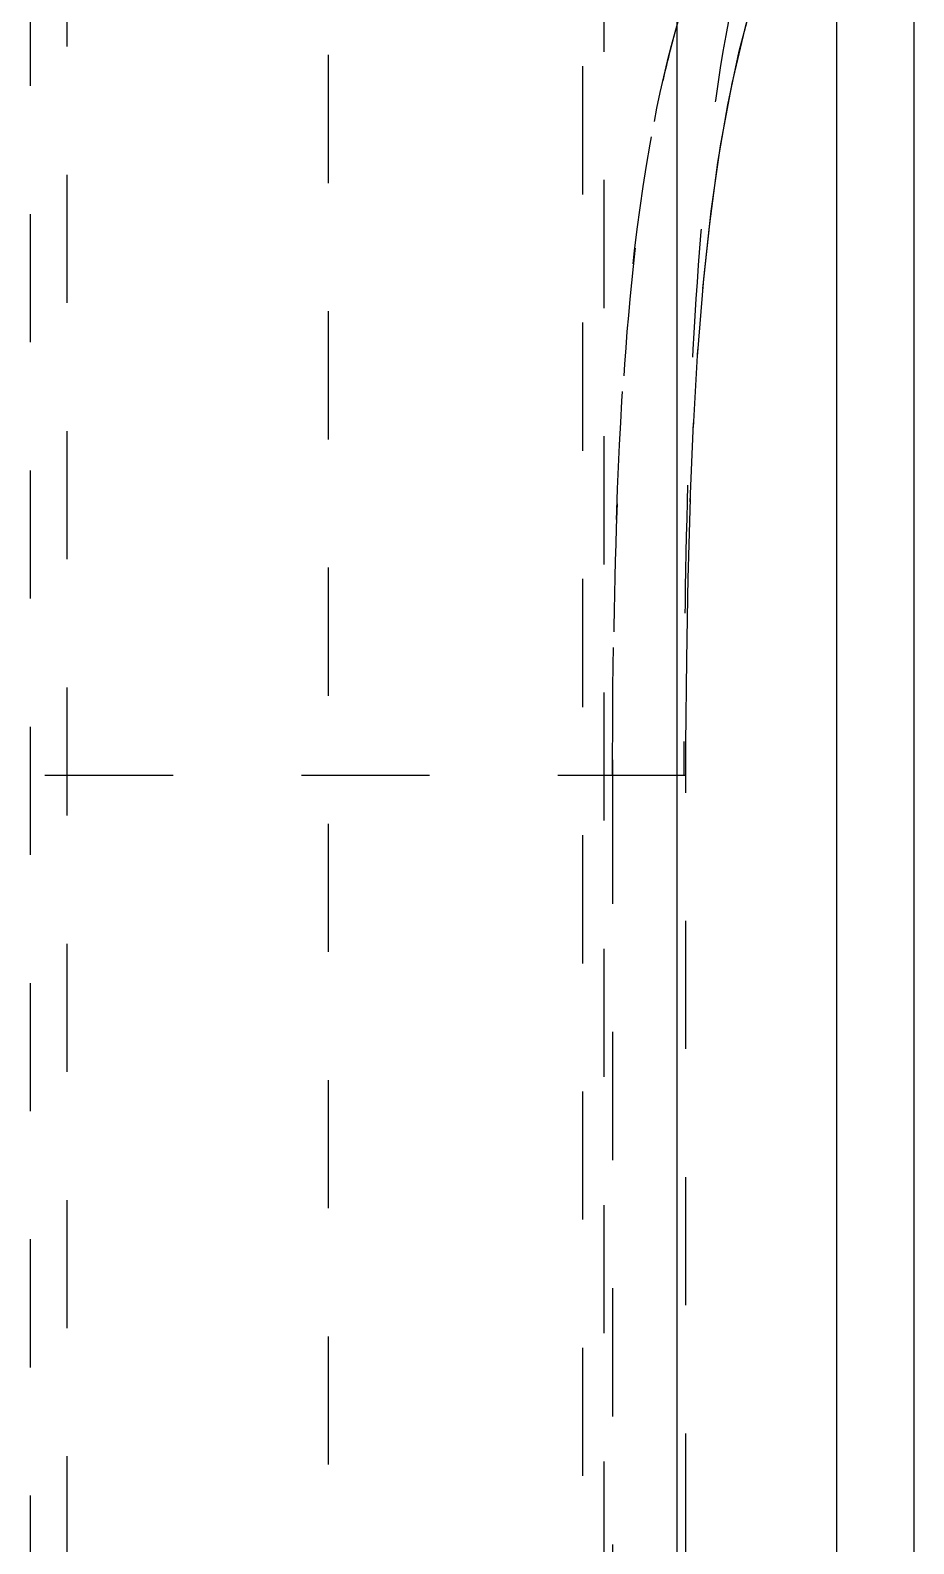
# Model space of a CAD drawing. Header units: millimetres. Extents: x 1572 to 4063, y -10865 to -3081.
# Drawn here: x 2446.81 to 2458.06, y -6440.85 to -6421.56 of the extents above; entities that cross this region are included whole.
import ezdxf

# ---------------------------------------------------------------- set-up
doc = ezdxf.new("R2010")
doc.units = ezdxf.units.MM
doc.header["$LTSCALE"] = 16.335
doc.linetypes.add('HIDDEN', pattern=[0.2, 0.1, -0.1])
doc.layers.get('0').update_dxf_attribs({"linetype": 'CONTINUOUS'})
doc.layers.add('DEFAULT_2', color=8, linetype='HIDDEN')

msp = doc.modelspace()

# ---------------------------------------------------------------- linework, layer by layer
at = {"color": 7, "linetype": 'Continuous'}
for p, q in [((2455.049, -6544.42), (2455.049, -6263.588)), ((2457.079, -6382.781), (2457.079, -6529.595)), ((2458.064, -6384.331), (2458.064, -6528.046))]:
    msp.add_line(p, q, dxfattribs=at)
at = {"layer": 'DEFAULT_2', "color": 8, "linetype": 'HIDDEN'}
for p, q in [((2447.275, -6403.802), (2447.275, -6484.455)), ((2446.808, -6404.303), (2446.808, -6483.953)), ((2450.605, -6405.541), (2450.604, -6482.715)), ((2453.843, -6408.953), (2453.843, -6479.303)), ((2454.114, -6420.202), (2454.114, -6468.054)), ((2455.256, -6426.627), (2455.315, -6425.63)), ((2455.216, -6427.572), (2455.259, -6426.564)), ((2455.188, -6428.553), (2455.218, -6427.532)), ((2455.161, -6457.416), (2455.162, -6430.616)), ((2455.162, -6431.063), (2446.808, -6431.063)), ((2454.227, -6431.063), (2454.227, -6457.193))]:
    msp.add_line(p, q, dxfattribs=at)
for points in [[(2455.309, -6425.72), (2455.389, -6424.731), (2455.484, -6423.866), (2455.602, -6423.036), (2455.749, -6422.241), (2455.928, -6421.484), (2456.145, -6420.769), (2456.405, -6420.102), (2456.713, -6419.493), (2457.072, -6418.957)], [(2455.841, -6421.83), (2456.01, -6421.192), (2456.207, -6420.596), (2456.433, -6420.04)], [(2455.378, -6424.852), (2455.464, -6424.027), (2455.569, -6423.246), (2455.694, -6422.513), (2455.841, -6421.83)], [(2455.162, -6430.663), (2455.171, -6429.581), (2455.189, -6428.538)]]:
    msp.add_lwpolyline(points, dxfattribs=at)
msp.add_arc((2468.301, -6425.233), 13.771, 164.5389, 167.3087, dxfattribs=at)
for points, knots in [([(2457.079, -6417.878), (2456.755, -6418.29), (2456.263, -6419.255), (2455.652, -6421.355), (2455.305, -6424.156), (2455.157, -6427.584), (2455.135, -6429.899), (2455.135, -6431.063)], [0, 0, 0, 0, 0.116486, 0.236914, 0.485522, 0.741095, 1, 1, 1, 1]), ([(2456.76, -6418.335), (2455.97, -6419.079), (2454.99, -6421.151), (2454.451, -6424.38), (2454.254, -6427.706), (2454.227, -6429.939), (2454.227, -6431.063)], [0, 0, 0, 0, 0.246216, 0.493187, 0.745102, 1, 1, 1, 1]), ([(2454.227, -6431.063), (2454.227, -6429.563), (2454.273, -6426.603), (2454.544, -6423.634), (2454.867, -6422.208)], [0, 0, 0, 0, 0.506303, 1, 1, 1, 1])]:
    msp.add_open_spline(points, degree=3, knots=knots, dxfattribs=at)

doc.saveas('drawing.dxf')
